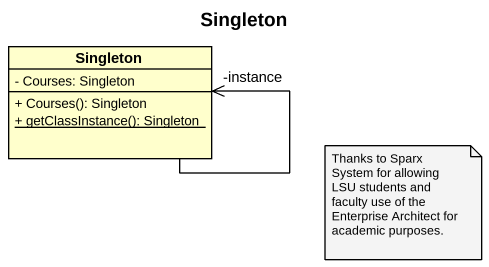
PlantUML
@startuml
title Singleton
hide circle
hide empty members
skinparam classAttributeIconSize 0
class Singleton {
  - Courses: Singleton
  + Courses(): Singleton
  {static} + getClassInstance(): Singleton
}
Singleton --> "-instance" Singleton
note as N1
  Thanks to Sparx System for allowing LSU students and faculty use of the Enterprise Architect for academic purposes.
end note
@enduml
